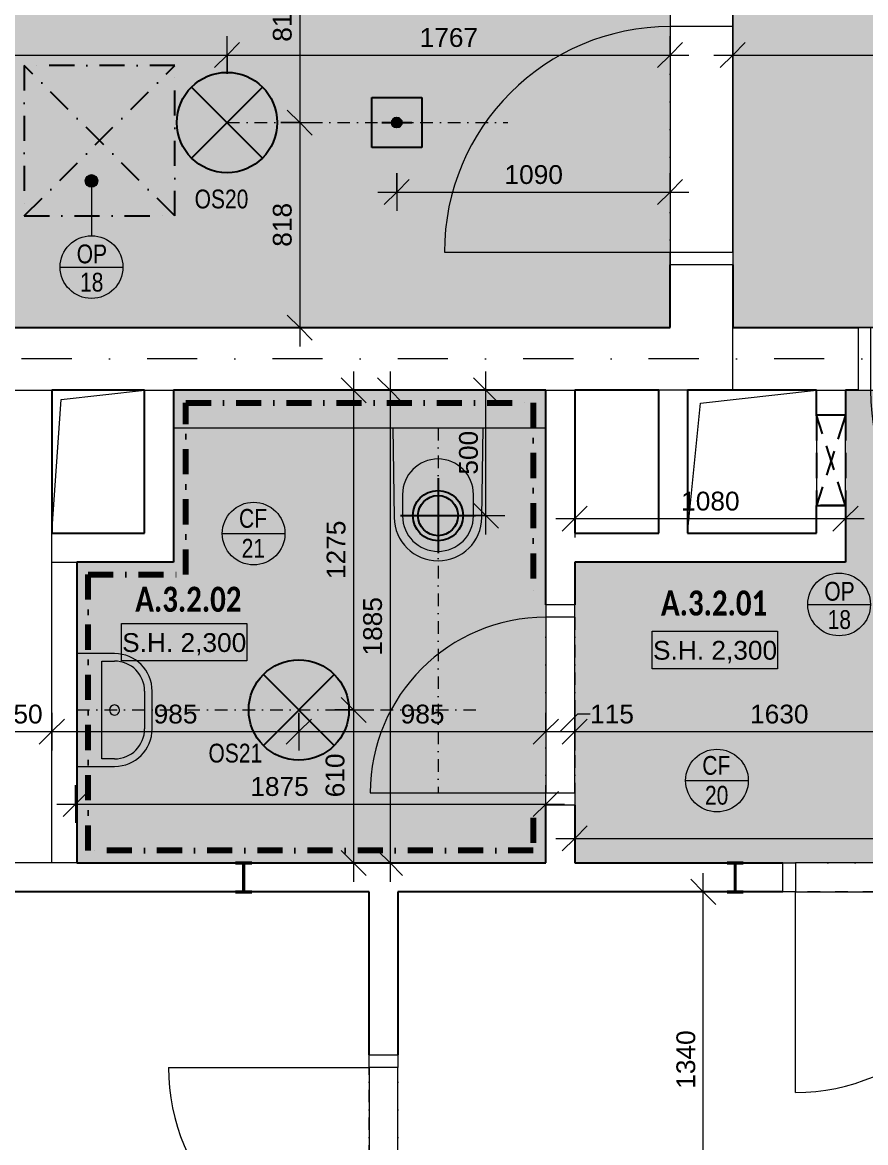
# Model space of a CAD drawing. Header units: millimetres. Extents: x -2236 to 45464, y -3604 to 14792.
# Drawn here: x 8108 to 11470, y 3725 to 8192 of the extents above; entities that cross this region are included whole.
import ezdxf

# ---------------------------------------------------------------- set-up
doc = ezdxf.new("R2010")
doc.units = ezdxf.units.MM
for name, pattern in [('ABMV_DashDot_2_2mm-S0_6mm', [110, 50, -30, 0, -30]), ('HA_Dash_3mm-S1mm', [150, 100, -50]), ('HA_DashDot_10mm-S3mm', [500, 200, -150, 0, -150]), ('HA_DashDot_2_2mm-S0_6mm', [110, 50, -30, 0, -30]), ('HA_DashDot_4mm-S1mm', [200, 100, -50, 0, -50])]:
    doc.linetypes.add(name, pattern=pattern)
for name, color, linetype, lineweight in [('-UNDERLAY_A-GENM-____-OTLN', 9, 'Continuous', 9), ('-UNDERLAY_I-WALL-____-OTLN', 9, 'Continuous', 9), ('-UNDERLAY_P-SANR-FIXT-OTLN', 9, 'Continuous', 9), ('A-____-____-DIMS', 9, 'Continuous', 5), ('A-____-____-DIMS-50', 9, 'Continuous', 5), ('A-AREA-____-IDEN', 9, 'Continuous', 9), ('A-CLNG-____-IDEN', 9, 'Continuous', 9), ('A-CLNG-____-PATT', 9, 'Continuous', 9), ('A-DETL-____-OTLN', 9, 'Continuous', 25), ('A-DETL-____-THIN', 9, 'Continuous', 9), ('A-DETL-GENF-OTLN', 9, 'Continuous', 9), ('A-DOOR-____-MCUT', 9, 'HA_DashDot_2_2mm-S0_6mm', 9), ('A-DOOR-____-OTLN', 9, 'Continuous', 9), ('A-DOOR-FRAM-OTLN', 9, 'Continuous', 9), ('A-FLOR-____-OVHD', 9, 'HA_DashDot_4mm-S1mm', 25), ('A-GENM-____-IDEN', 9, 'Continuous', 9), ('A-GENM-____-MCUT', 9, 'Continuous', 25), ('A-GENM-____-OTLN', 9, 'Continuous', 9), ('A-WALL-____-MCUT', 9, 'Continuous', 9), ('E-LITE-EQPM-IDEN', 9, 'Continuous', 9), ('E-LITE-EQPM-OTLN', 9, 'Continuous', 9), ('G-____-____-DIMS', 9, 'Continuous', 5), ('I-WALL-____-MCUT', 9, 'Continuous', 25), ('I-WALL-____-OTLN', 9, 'Continuous', 9), ('M-HVAC-CDFF-OTLN', 9, 'Continuous', 9), ('S-COLS-____-MCUT', 9, 'Continuous', 25), ('S-COLS-____-OTLN', 9, 'Continuous', 9), ('S-GRID-____-OTLN', 9, 'Continuous', 5)]:
    doc.layers.add(name, color=color, linetype=linetype, lineweight=lineweight)
doc.styles.add('Arial_1', font='arial.ttf', dxfattribs={"height": 75})
doc.styles.add('Arial_2', font='arial.ttf', dxfattribs={"width": 0.8, "height": 75})
doc.styles.add('Calibri_B', font='calibrib.ttf', dxfattribs={"width": 0.8, "height": 100})
doc.dimstyles.new('Inner_Dimensions', dxfattribs={"dimscale": 304.8, "dimtxt": 76.519455, "dimasz": 0.328084, "dimexe": 0.246063, "dimexo": 0.0625, "dimgap": 0.032808, "dimtad": 1, "dimdec": 0, "dimzin": 0, "dimdsep": 46, "dimtxsty": 'Arial_1', "dimblk1": 'OBLIQUE', "dimblk2": 'OBLIQUE', "dimsah": 1, "dimcen": 0.09, "dimdle": 0.246063, "dimazin": 0, "dimtfac": 1, "dimtdec": 4, "dimtix": 1, "dimtmove": 2, "dimatfit": 3, "dimfxl": 0.246063, "dimfxlon": 1, "dimtvp": 1, "dimtolj": 1, "dimtzin": 0, "dimlwd": 9, "dimlwe": 9, "dimarcsym": 2})
doc.dimstyles.new('Inner_Dimensions_1', dxfattribs={"dimscale": 304.8, "dimtxt": 76.519455, "dimasz": 0.328084, "dimexe": 0.246063, "dimexo": 0.0625, "dimgap": 0.032808, "dimtad": 1, "dimdec": 0, "dimzin": 0, "dimdsep": 46, "dimtxsty": 'Arial_1', "dimblk1": 'OBLIQUE', "dimblk2": 'OBLIQUE', "dimsah": 1, "dimcen": 0.09, "dimdle": 0.246063, "dimazin": 0, "dimtfac": 1, "dimtdec": 4, "dimtix": 1, "dimtmove": 0, "dimatfit": 3, "dimfxl": 0.246063, "dimfxlon": 1, "dimtvp": 1, "dimtolj": 1, "dimtzin": 0, "dimlwd": 9, "dimlwe": 9, "dimarcsym": 2})
doc.dimstyles.new('Inner_Dimensions_2', dxfattribs={"dimscale": 304.8, "dimtxt": 76.519455, "dimasz": 0.328084, "dimexe": 0.246063, "dimexo": 0.0625, "dimgap": 0.032808, "dimtad": 1, "dimdec": 0, "dimzin": 0, "dimdsep": 46, "dimtxsty": 'Arial_1', "dimblk1": 'OBLIQUE', "dimblk2": 'OBLIQUE', "dimsah": 1, "dimcen": 0.09, "dimdle": 0.246063, "dimazin": 0, "dimtfac": 1, "dimtdec": 4, "dimtix": 1, "dimtmove": 1, "dimatfit": 3, "dimfxl": 0.246063, "dimfxlon": 1, "dimtvp": 1, "dimtolj": 1, "dimtzin": 0, "dimlwd": 9, "dimlwe": 9, "dimarcsym": 2})

# ---------------------------------------------------------------- blocks, each defined once
blk = doc.blocks.new('ABMV_Toilet_WallHung - Default-1481197-DSP_3NP-A')
at = {"layer": '-UNDERLAY_A-GENM-____-OTLN'}
for p, q in [((-50, 432.3), (-54.6, 75)), ((-16.3, 426.2), (-16.3, 340.3)), ((266.3, 340.3), (266.3, 426.2)), ((304.6, 75), (300, 432.3))]:
    blk.add_line(p, q, dxfattribs=at)
for centre, radius, start, end in [((125, 430.1), 175, 0.7323, 179.2677), ((125, 426.2), 141.3, 0, 180), ((125, 340.3), 141.3, 180, 360)]:
    blk.add_arc(centre, radius, start, end, dxfattribs=at)
blk = doc.blocks.new('ABMV_WashBasin_Generic - 450x300-2226370-DSP_3NP-A')
at = {"layer": '-UNDERLAY_P-SANR-FIXT-OTLN', "color": 254}
for p, q in [((200, 350), (50, 350)), ((50, 320), (200, 320)), ((-100, 200), (-100, 50)), ((-70, 150), (-70, 200)), ((320, 200), (320, 150)), ((350, 50), (350, 200)), ((320, 150), (-70, 150)), ((-100, 50), (350, 50))]:
    blk.add_line(p, q, dxfattribs=at)
for centre, radius, start, end in [((50, 200), 150, 90, 180), ((50, 200), 120, 90, 180), ((200, 200), 150, 360, 90), ((200, 200), 120, 360, 90), ((125, 200), 20, 90, 270), ((125, 200), 20, 270, 90)]:
    blk.add_arc(centre, radius, start, end, dxfattribs=at)
blk = doc.blocks.new('HA_DR_Single_Swing_Solid - In_BJ_900x2100_Vstupni-2215769-DSP_3NP-A')
at = {"layer": 'A-DOOR-____-MCUT'}
for p, q in [((-450, 125), (450, 125)), ((-450, -125), (450, -125))]:
    blk.add_line(p, q, dxfattribs=at)
at = {"layer": 'A-DOOR-____-OTLN'}
for p, q in [((-500, 125), (500, 125)), ((-500, -125), (500, -125))]:
    blk.add_line(p, q, dxfattribs=at)
at = {"layer": 'A-DOOR-____-OTLN', "lineweight": 5}
blk.add_line((450, -1025), (450, -125), dxfattribs=at)
blk.add_arc((450, -125), 900, 180, 270, dxfattribs=at)
at = {"layer": 'A-DOOR-FRAM-OTLN'}
for p, q in [((-450, 125), (-500, 125)), ((-500, 125), (-500, -125)), ((450, 125), (-450, 125)), ((-450, 125), (-450, -125)), ((450, -125), (450, 125)), ((450, 125), (500, 125)), ((500, 125), (500, -125)), ((-500, -125), (-450, -125)), ((-450, -125), (450, -125)), ((500, -125), (450, -125))]:
    blk.add_line(p, q, dxfattribs=at)
blk = doc.blocks.new('HA_DR_Single_Swing_Solid - In_BJ_900x2100_Vstupni-2215776-DSP_3NP-A')
at = {"layer": 'A-DOOR-____-MCUT'}
for p, q in [((-450, 125), (450, 125)), ((-450, -125), (450, -125))]:
    blk.add_line(p, q, dxfattribs=at)
at = {"layer": 'A-DOOR-____-OTLN'}
for p, q in [((-500, 125), (500, 125)), ((-500, -125), (500, -125))]:
    blk.add_line(p, q, dxfattribs=at)
at = {"layer": 'A-DOOR-____-OTLN', "lineweight": 5}
blk.add_line((450, -1025), (450, -125), dxfattribs=at)
blk.add_arc((450, -125), 900, 180, 270, dxfattribs=at)
at = {"layer": 'A-DOOR-FRAM-OTLN'}
for p, q in [((-450, 125), (-500, 125)), ((-500, 125), (-500, -125)), ((450, 125), (-450, 125)), ((-450, 125), (-450, -125)), ((450, -125), (450, 125)), ((450, 125), (500, 125)), ((500, 125), (500, -125)), ((-500, -125), (-450, -125)), ((-450, -125), (450, -125)), ((500, -125), (450, -125))]:
    blk.add_line(p, q, dxfattribs=at)
blk = doc.blocks.new('HA_DR_Double_Swing_Solid - In_BJ_1200x2100_800-2099677-DSP_3NP-A')
at = {"layer": 'A-DOOR-____-MCUT'}
for p, q in [((-600, 57.5), (600, 57.5)), ((-600, -57.5), (600, -57.5))]:
    blk.add_line(p, q, dxfattribs=at)
at = {"layer": 'A-DOOR-____-OTLN', "lineweight": 5}
for p, q in [((600, 857.5), (600, 57.5)), ((-253.6, 257.5), (-600, 57.5))]:
    blk.add_line(p, q, dxfattribs=at)
for centre, radius, start, end in [((600, 57.5), 800, 90, 180), ((-600, 57.5), 400, 360, 30)]:
    blk.add_arc(centre, radius, start, end, dxfattribs=at)
at = {"layer": 'A-DOOR-FRAM-OTLN'}
for p, q in [((-650, 57.5), (-650, -57.5)), ((-600, 57.5), (-650, 57.5)), ((-600, 57.5), (-600, -57.5)), ((600, 57.5), (-600, 57.5)), ((600, -57.5), (600, 57.5)), ((600, 57.5), (650, 57.5)), ((650, 57.5), (650, -57.5)), ((-650, -57.5), (-600, -57.5)), ((-600, -57.5), (600, -57.5)), ((650, -57.5), (600, -57.5))]:
    blk.add_line(p, q, dxfattribs=at)
blk = doc.blocks.new('HA_DR_Single_Swing_Solid - In_BJ_700x2100-2215785-DSP_3NP-A')
at = {"layer": 'A-DOOR-____-MCUT'}
for p, q in [((-350, 57.5), (350, 57.5)), ((-350, -57.5), (350, -57.5))]:
    blk.add_line(p, q, dxfattribs=at)
at = {"layer": 'A-DOOR-____-OTLN', "lineweight": 5}
blk.add_line((350, -757.5), (350, -57.5), dxfattribs=at)
blk.add_arc((350, -57.5), 700, 180, 270, dxfattribs=at)
at = {"layer": 'A-DOOR-FRAM-OTLN'}
for p, q in [((-350, 57.5), (-400, 57.5)), ((-400, 57.5), (-400, -57.5)), ((350, 57.5), (-350, 57.5)), ((-350, 57.5), (-350, -57.5)), ((350, -57.5), (350, 57.5)), ((350, 57.5), (400, 57.5)), ((400, 57.5), (400, -57.5)), ((-400, -57.5), (-350, -57.5)), ((-350, -57.5), (350, -57.5)), ((400, -57.5), (350, -57.5))]:
    blk.add_line(p, q, dxfattribs=at)
blk = doc.blocks.new('HA_DR_Single_Swing_Solid - In_BJ_800x2100-2215793-DSP_3NP-A')
at = {"layer": 'A-DOOR-____-MCUT'}
for p, q in [((-400, 57.5), (400, 57.5)), ((-400, -57.5), (400, -57.5))]:
    blk.add_line(p, q, dxfattribs=at)
at = {"layer": 'A-DOOR-____-OTLN', "lineweight": 5}
blk.add_line((400, 857.5), (400, 57.5), dxfattribs=at)
blk.add_arc((400, 57.5), 800, 90, 180, dxfattribs=at)
at = {"layer": 'A-DOOR-FRAM-OTLN'}
for p, q in [((-450, 57.5), (-450, -57.5)), ((-400, 57.5), (-450, 57.5)), ((-400, 57.5), (-400, -57.5)), ((400, 57.5), (-400, 57.5)), ((400, -57.5), (400, 57.5)), ((400, 57.5), (450, 57.5)), ((450, 57.5), (450, -57.5)), ((-450, -57.5), (-400, -57.5)), ((-400, -57.5), (400, -57.5)), ((450, -57.5), (400, -57.5))]:
    blk.add_line(p, q, dxfattribs=at)
blk = doc.blocks.new('HA_GM_Shaft_Rectangle - Default-2065184-DSP_3NP-A')
at = {"layer": 'A-DETL-GENF-OTLN'}
for p, q in [((37, -37), (370, 0)), ((0, -570), (37, -37))]:
    blk.add_line(p, q, dxfattribs=at)
at = {"layer": 'A-GENM-____-OTLN'}
for p, q in [((0, -570), (0, 0)), ((0, 0), (370, 0)), ((370, 0), (370, -570)), ((370, -570), (0, -570))]:
    blk.add_line(p, q, dxfattribs=at)
blk = doc.blocks.new('HA_GM_Shaft_Rectangle - Default-2065185-DSP_3NP-A')
at = {"layer": 'A-DETL-GENF-OTLN'}
for p, q in [((51.5, -51.5), (515, 0)), ((0, -570), (51.5, -51.5))]:
    blk.add_line(p, q, dxfattribs=at)
at = {"layer": 'A-GENM-____-OTLN'}
for p, q in [((0, -570), (0, 0)), ((0, 0), (515, 0)), ((515, 0), (515, -570)), ((515, -570), (0, -570))]:
    blk.add_line(p, q, dxfattribs=at)
blk = doc.blocks.new('HA_LF_GenericSymbol - OS21_KOUPELNY-2042398-DSP_3NP-A')
at = {"layer": 'E-LITE-EQPM-OTLN', "color": 11, "lineweight": 25}
for p, q in [((141.4, 141.4), (-141.4, -141.4)), ((-141.4, 141.4), (141.4, -141.4))]:
    blk.add_line(p, q, dxfattribs=at)
blk.add_circle((0, 0), 200, dxfattribs=at)
blk = doc.blocks.new('HA_LF_GenericSymbol - OS20_chodby-2043339-DSP_3NP-A')
at = {"layer": 'E-LITE-EQPM-OTLN', "color": 11, "lineweight": 25}
for p, q in [((141.4, 141.4), (-141.4, -141.4)), ((-141.4, 141.4), (141.4, -141.4))]:
    blk.add_line(p, q, dxfattribs=at)
blk.add_circle((0, 0), 200, dxfattribs=at)
blk = doc.blocks.new('HA_GM_Tiling_LineBased - Generic Tiles-2156534-DSP_3NP-A')
at = {"layer": 'A-GENM-____-OTLN', "linetype": 'HA_DashDot_4mm-S1mm', "lineweight": 80}
blk.add_line((50, -50), (180, -50), dxfattribs=at)
blk = doc.blocks.new('HA_GM_Tiling_LineBased - Generic Tiles-2156535-DSP_3NP-A')
at = {"layer": 'A-GENM-____-OTLN', "linetype": 'HA_DashDot_4mm-S1mm', "lineweight": 80}
blk.add_line((50, -50), (1825, -50), dxfattribs=at)
blk = doc.blocks.new('HA_GM_Tiling_LineBased - Generic Tiles-2156536-DSP_3NP-A')
at = {"layer": 'A-GENM-____-OTLN', "linetype": 'HA_DashDot_4mm-S1mm', "lineweight": 80}
blk.add_line((50, -50), (1150, -50), dxfattribs=at)
blk = doc.blocks.new('HA_GM_Tiling_LineBased - Generic Tiles-2152988-DSP_3NP-A')
at = {"layer": 'A-GENM-____-OTLN', "linetype": 'HA_DashDot_4mm-S1mm', "lineweight": 80}
blk.add_line((50, -50), (440, -50), dxfattribs=at)
blk = doc.blocks.new('HA_GM_Tiling_LineBased - Generic Tiles-2152989-DSP_3NP-A')
at = {"layer": 'A-GENM-____-OTLN', "linetype": 'HA_DashDot_4mm-S1mm', "lineweight": 80}
blk.add_line((-50, -50), (635, -50), dxfattribs=at)
blk = doc.blocks.new('HA_GM_Tiling_LineBased - Generic Tiles-2156537-DSP_3NP-A')
at = {"layer": 'A-GENM-____-OTLN', "linetype": 'HA_DashDot_4mm-S1mm', "lineweight": 80}
blk.add_line((50, -50), (1435, -50), dxfattribs=at)
blk = doc.blocks.new('HA_GM_Tiling_LineBased - Generic Tiles-2156538-DSP_3NP-A')
at = {"layer": 'A-GENM-____-OTLN', "linetype": 'HA_DashDot_4mm-S1mm', "lineweight": 80}
blk.add_line((50, -50), (805, -50), dxfattribs=at)
blk = doc.blocks.new('HA_sCO_I_Parallel - IPE 120-2148389-DSP_3NP-A')
at = {"layer": 'S-COLS-____-MCUT'}
for p, q in [((32, 60), (-32, 60)), ((-32, 60), (-32, 55.6)), ((-32, 55.6), (-3.15, 55.6)), ((-3.15, 55.6), (-3.15, -55.6)), ((3.15, 55.6), (32, 55.6)), ((3.15, -55.6), (3.15, 55.6)), ((32, 55.6), (32, 60)), ((-32, -55.6), (-32, -60)), ((-3.15, -55.6), (-32, -55.6)), ((-32, -60), (32, -60)), ((32, -55.6), (3.15, -55.6)), ((32, -60), (32, -55.6))]:
    blk.add_line(p, q, dxfattribs=at)
blk = doc.blocks.new('HA_VZT_GenericSymbol - Default-2029965-DSP_3NP-A')
at = {"layer": 'M-HVAC-CDFF-OTLN', "color": 92, "lineweight": 25}
for p, q in [((0, 150), (0, -150)), ((-150, 0), (150, 0))]:
    blk.add_line(p, q, dxfattribs=at)
for radius in [100, 80]:
    blk.add_circle((0, 0), radius, dxfattribs=at)
blk = doc.blocks.new('HA_GM_Opening_Rectangle_WallBased - Default-2135492-DSP_3NP-A')
at = {"layer": 'A-GENM-____-MCUT', "linetype": 'HA_Dash_3mm-S1mm'}
for p, q in [((305, 57.5), (-55, -57.5)), ((-55, 57.5), (305, -57.5)), ((-55, 57.5), (-55, -57.5)), ((-55, 57.5), (305, 57.5)), ((305, 57.5), (305, -57.5)), ((-55, -57.5), (305, -57.5))]:
    blk.add_line(p, q, dxfattribs=at)
blk = doc.blocks.new('DIMBLOCK9-DSP_3NP-A')
at = {"layer": 'A-____-____-DIMS-50', "lineweight": 9}
for p, q in [((7975, 5438.9), (7975, 5288.9)), ((7975, 5363.9), (7975, 5438.9)), ((7975, 5363.9), (8025, 5413.9)), ((8225, 5438.9), (8225, 5288.9)), ((8225, 5363.9), (8225, 5438.9)), ((8225, 5363.9), (8275, 5413.9)), ((7975, 5363.9), (7925, 5313.9)), ((7975, 5363.9), (8225, 5363.9)), ((8225, 5363.9), (8175, 5313.9))]:
    blk.add_line(p, q, dxfattribs=at)
at = {"layer": 'A-____-____-DIMS-50', "color": 0, "lineweight": 9, "insert": (8013.5, 5471.3), "char_height": 75, "width": 207.662, "attachment_point": 1, "line_spacing_factor": 0.941778, "style": 'Arial_1'}
blk.add_mtext('250', dxfattribs=at)
blk = doc.blocks.new('_Oblique')
at = {"color": 0, "linetype": 'ByBlock', "lineweight": -2}
blk.add_line((-0.5, -0.5), (0.5, 0.5), dxfattribs=at)
blk = doc.blocks.new('DIMBLOCK10-DSP_3NP-A')
at = {"layer": 'A-____-____-DIMS-50', "lineweight": 9}
for p, q in [((8225, 5438.9), (8225, 5288.9)), ((8225, 5363.9), (8225, 5438.9)), ((8225, 5363.9), (8275, 5413.9)), ((9210, 5438.9), (9210, 5288.9)), ((9210, 5363.9), (9210, 5438.9)), ((9210, 5363.9), (9260, 5413.9)), ((8225, 5363.9), (8175, 5313.9)), ((8225, 5363.9), (9210, 5363.9)), ((9210, 5363.9), (9160, 5313.9))]:
    blk.add_line(p, q, dxfattribs=at)
at = {"layer": 'A-____-____-DIMS-50', "color": 0, "lineweight": 9, "insert": (8631, 5471.3), "char_height": 75, "width": 207.662, "attachment_point": 1, "line_spacing_factor": 0.941778, "style": 'Arial_1'}
blk.add_mtext('985', dxfattribs=at)
blk = doc.blocks.new('DIMBLOCK11-DSP_3NP-A')
at = {"layer": 'A-____-____-DIMS-50', "lineweight": 9}
for p, q in [((9210, 5438.9), (9210, 5288.9)), ((9210, 5363.9), (9210, 5438.9)), ((9210, 5363.9), (9260, 5413.9)), ((10195, 5438.9), (10195, 5288.9)), ((10195, 5363.9), (10195, 5438.9)), ((10195, 5363.9), (10245, 5413.9)), ((9210, 5363.9), (9160, 5313.9)), ((9210, 5363.9), (10195, 5363.9)), ((10195, 5363.9), (10145, 5313.9))]:
    blk.add_line(p, q, dxfattribs=at)
at = {"layer": 'A-____-____-DIMS-50', "color": 0, "lineweight": 9, "insert": (9616, 5471.3), "char_height": 75, "width": 207.662, "attachment_point": 1, "line_spacing_factor": 0.941778, "style": 'Arial_1'}
blk.add_mtext('985', dxfattribs=at)
blk = doc.blocks.new('DIMBLOCK12-DSP_3NP-A')
at = {"layer": 'A-____-____-DIMS-50', "lineweight": 9}
for p, q in [((10195, 5438.9), (10195, 5288.9)), ((10195, 5363.9), (10195, 5438.9)), ((10195, 5363.9), (10245, 5413.9)), ((10321.6, 5432.8), (10252.5, 5363.9)), ((10310, 5438.9), (10310, 5288.9)), ((10310, 5363.9), (10310, 5438.9)), ((10310, 5363.9), (10360, 5413.9)), ((10371.6, 5432.8), (10321.6, 5432.8)), ((10195, 5363.9), (10145, 5313.9)), ((10195, 5363.9), (10310, 5363.9)), ((10310, 5363.9), (10260, 5313.9))]:
    blk.add_line(p, q, dxfattribs=at)
at = {"layer": 'A-____-____-DIMS-50', "color": 0, "lineweight": 9, "insert": (10371.6, 5471.3), "char_height": 75, "width": 207.662, "attachment_point": 1, "line_spacing_factor": 0.941778, "style": 'Arial_1'}
blk.add_mtext('115', dxfattribs=at)
blk = doc.blocks.new('DIMBLOCK13-DSP_3NP-A')
at = {"layer": 'A-____-____-DIMS-50', "lineweight": 9}
for p, q in [((10310, 5438.9), (10310, 5288.9)), ((10310, 5363.9), (10310, 5438.9)), ((10310, 5363.9), (10360, 5413.9)), ((11940, 5438.9), (11940, 5288.9)), ((11940, 5363.9), (11940, 5438.9)), ((11940, 5363.9), (11990, 5413.9)), ((10310, 5363.9), (10260, 5313.9)), ((10310, 5363.9), (11940, 5363.9)), ((11940, 5363.9), (11890, 5313.9))]:
    blk.add_line(p, q, dxfattribs=at)
at = {"layer": 'A-____-____-DIMS-50', "color": 0, "lineweight": 9, "insert": (11009.6, 5471.3), "char_height": 75, "width": 276.883, "attachment_point": 1, "line_spacing_factor": 0.941778, "style": 'Arial_1'}
blk.add_mtext('1630', dxfattribs=at)
blk = doc.blocks.new('DIMBLOCK18-DSP_3NP-A')
at = {"layer": 'A-____-____-DIMS-50', "lineweight": 9}
for p, q in [((9428.3, 6800), (9428.3, 5450)), ((9428.3, 6725), (9378.3, 6775)), ((9503.3, 6725), (9353.3, 6725)), ((9428.3, 6725), (9478.3, 6675)), ((9428.3, 6725), (9503.3, 6725)), ((9428.3, 5450), (9378.3, 5500)), ((9353.3, 5450), (9503.3, 5450)), ((9428.3, 5450), (9353.3, 5450)), ((9428.3, 5450), (9478.3, 5400))]:
    blk.add_line(p, q, dxfattribs=at)
at = {"layer": 'A-____-____-DIMS-50', "color": 0, "lineweight": 9, "insert": (9320.9, 5972.1), "char_height": 75, "width": 276.883, "attachment_point": 1, "rotation": 90, "line_spacing_factor": 0.941778, "style": 'Arial_1'}
blk.add_mtext('1275', dxfattribs=at)
blk = doc.blocks.new('DIMBLOCK19-DSP_3NP-A')
at = {"layer": 'A-____-____-DIMS-50', "lineweight": 9}
for p, q in [((9428.3, 5450), (9378.3, 5500)), ((9353.3, 5450), (9503.3, 5450)), ((9428.3, 5450), (9353.3, 5450)), ((9428.3, 5450), (9428.3, 4765)), ((9428.3, 5450), (9478.3, 5400)), ((9428.3, 4840), (9378.3, 4890)), ((9503.3, 4840), (9353.3, 4840)), ((9428.3, 4840), (9478.3, 4790)), ((9428.3, 4840), (9503.3, 4840))]:
    blk.add_line(p, q, dxfattribs=at)
at = {"layer": 'A-____-____-DIMS-50', "color": 0, "lineweight": 9, "insert": (9316.8, 5101.9), "char_height": 75, "width": 207.662, "attachment_point": 1, "rotation": 90, "line_spacing_factor": 0.941778, "style": 'Arial_1'}
blk.add_mtext('610', dxfattribs=at)
blk = doc.blocks.new('HA_Tag_Ceiling - Group _ Type Mark-1591810-DSP_3NP-A')
at = {"layer": 'A-CLNG-____-IDEN'}
blk.add_line((-2.5, 0), (2.5, 0), dxfattribs=at)
blk.add_circle((0, 0), 2.5, dxfattribs=at)
blk = doc.blocks.new('DIMBLOCK41-DSP_3NP-A')
at = {"layer": 'A-____-____-DIMS-50', "lineweight": 9}
for p, q in [((9213.6, 8685), (9213.6, 7792.5)), ((9213.6, 8610), (9163.6, 8660)), ((9288.6, 8610), (9138.6, 8610)), ((9213.6, 8610), (9263.6, 8560)), ((9213.6, 8610), (9288.6, 8610)), ((9213.6, 7792.5), (9163.6, 7842.5)), ((9138.6, 7792.5), (9288.6, 7792.5)), ((9213.6, 7792.5), (9138.6, 7792.5)), ((9213.6, 7792.5), (9263.6, 7742.5))]:
    blk.add_line(p, q, dxfattribs=at)
at = {"layer": 'A-____-____-DIMS-50', "color": 0, "lineweight": 9, "insert": (9106.2, 8114.7), "char_height": 75, "width": 207.662, "attachment_point": 1, "rotation": 90, "line_spacing_factor": 0.941778, "style": 'Arial_1'}
blk.add_mtext('818', dxfattribs=at)
blk = doc.blocks.new('DIMBLOCK42-DSP_3NP-A')
at = {"layer": 'A-____-____-DIMS-50', "lineweight": 9}
for p, q in [((9213.6, 7792.5), (9163.6, 7842.5)), ((9138.6, 7792.5), (9288.6, 7792.5)), ((9213.6, 7792.5), (9138.6, 7792.5)), ((9213.6, 7792.5), (9213.6, 6900)), ((9213.6, 7792.5), (9263.6, 7742.5)), ((9213.6, 6975), (9163.6, 7025)), ((9288.6, 6975), (9138.6, 6975)), ((9213.6, 6975), (9263.6, 6925)), ((9213.6, 6975), (9288.6, 6975))]:
    blk.add_line(p, q, dxfattribs=at)
at = {"layer": 'A-____-____-DIMS-50', "color": 0, "lineweight": 9, "insert": (9106.2, 7297.2), "char_height": 75, "width": 207.662, "attachment_point": 1, "rotation": 90, "line_spacing_factor": 0.941778, "style": 'Arial_1'}
blk.add_mtext('818', dxfattribs=at)
blk = doc.blocks.new('DIMBLOCK44-DSP_3NP-A')
at = {"layer": 'A-____-____-DIMS-50', "lineweight": 9}
for p, q in [((5145, 7986.7), (5145, 8136.7)), ((8923.6, 7986.7), (8923.6, 8136.7)), ((5145, 8061.7), (5195, 8111.7)), ((8923.6, 8061.7), (8973.6, 8111.7)), ((5145, 8061.7), (5095, 8011.7)), ((5145, 8061.7), (8923.6, 8061.7)), ((5145, 8061.7), (5145, 7986.7)), ((8923.6, 8061.7), (8873.6, 8011.7)), ((8923.6, 8061.7), (8923.6, 7986.7))]:
    blk.add_line(p, q, dxfattribs=at)
at = {"layer": 'A-____-____-DIMS-50', "color": 0, "lineweight": 9, "insert": (6918.9, 8169.1), "char_height": 75, "width": 276.883, "attachment_point": 1, "line_spacing_factor": 0.941778, "style": 'Arial_1'}
blk.add_mtext('3779', dxfattribs=at)
blk = doc.blocks.new('DIMBLOCK45-DSP_3NP-A')
at = {"layer": 'A-____-____-DIMS-50', "lineweight": 9}
for p, q in [((8923.6, 7986.7), (8923.6, 8136.7)), ((10690.5, 8136.7), (10690.5, 7986.7)), ((10690.5, 8061.7), (10690.5, 8136.7)), ((8923.6, 8061.7), (8973.6, 8111.7)), ((10690.5, 8061.7), (10740.5, 8111.7)), ((8923.6, 8061.7), (8873.6, 8011.7)), ((8923.6, 8061.7), (10765.5, 8061.7)), ((8923.6, 8061.7), (8923.6, 7986.7)), ((10690.5, 8061.7), (10640.5, 8011.7))]:
    blk.add_line(p, q, dxfattribs=at)
at = {"layer": 'A-____-____-DIMS-50', "color": 0, "lineweight": 9, "insert": (9691.7, 8169.1), "char_height": 75, "width": 276.883, "attachment_point": 1, "line_spacing_factor": 0.941778, "style": 'Arial_1'}
blk.add_mtext('1767', dxfattribs=at)
blk = doc.blocks.new('DIMBLOCK46-DSP_3NP-A')
at = {"layer": 'A-____-____-DIMS-50', "lineweight": 9}
for p, q in [((10940.5, 8136.7), (10940.5, 7986.7)), ((10940.5, 8061.7), (10940.5, 8136.7)), ((12990.5, 7986.7), (12990.5, 8136.7)), ((10940.5, 8061.7), (10990.5, 8111.7)), ((12990.5, 8061.7), (13040.5, 8111.7)), ((10865.5, 8061.7), (12990.5, 8061.7)), ((10940.5, 8061.7), (10890.5, 8011.7)), ((12990.5, 8061.7), (12940.5, 8011.7)), ((12990.5, 8061.7), (12990.5, 7986.7))]:
    blk.add_line(p, q, dxfattribs=at)
at = {"layer": 'A-____-____-DIMS-50', "color": 0, "lineweight": 9, "insert": (11850.1, 8169.1), "char_height": 75, "width": 276.883, "attachment_point": 1, "line_spacing_factor": 0.941778, "style": 'Arial_1'}
blk.add_mtext('2050', dxfattribs=at)
blk = doc.blocks.new('HA_TAG_GM_Products - Generic-588599-DSP_3NP-A')
at = {"layer": 'A-GENM-____-IDEN'}
blk.add_line((-2.5, 0), (2.5, 0), dxfattribs=at)
blk.add_circle((0, 0), 2.5, dxfattribs=at)
blk = doc.blocks.new('Spot Elevations - Generic-448778-DSP_3NP-A')
at = {"layer": 'G-____-____-DIMS', "lineweight": 9}
for p, q in [((-5, 0), (-5, 3)), ((-5, 3), (5, 3)), ((5, 3), (5, 0)), ((5, 0), (-5, 0))]:
    blk.add_line(p, q, dxfattribs=at)
blk = doc.blocks.new('DIMBLOCK87-DSP_3NP-A')
at = {"layer": 'A-____-____-DIMS-50', "lineweight": 9}
for p, q in [((9600.5, 7590.2), (9600.5, 7440.2)), ((9600.5, 7515.2), (9600.5, 7590.2)), ((9600.5, 7515.2), (9650.5, 7565.2)), ((10690.5, 7590.2), (10690.5, 7440.2)), ((10690.5, 7515.2), (10690.5, 7590.2)), ((10690.5, 7515.2), (10740.5, 7565.2)), ((9525.5, 7515.2), (10765.5, 7515.2)), ((9600.5, 7515.2), (9550.5, 7465.2)), ((10690.5, 7515.2), (10640.5, 7465.2))]:
    blk.add_line(p, q, dxfattribs=at)
at = {"layer": 'A-____-____-DIMS-50', "color": 0, "lineweight": 9, "insert": (10030.1, 7622.6), "char_height": 75, "width": 276.883, "attachment_point": 1, "line_spacing_factor": 0.941778, "style": 'Arial_1'}
blk.add_mtext('1090', dxfattribs=at)
blk = doc.blocks.new('DIMBLOCK110-DSP_3NP-A')
at = {"layer": 'A-____-____-DIMS-50', "lineweight": 9}
for p, q in [((9956.2, 6150), (9956.2, 6800)), ((9956.2, 6725), (9906.2, 6775)), ((9881.2, 6725), (10031.2, 6725)), ((9956.2, 6725), (9881.2, 6725)), ((9956.2, 6725), (10006.2, 6675)), ((9956.2, 6225), (9906.2, 6275)), ((9881.2, 6225), (10031.2, 6225)), ((9956.2, 6225), (9881.2, 6225)), ((9956.2, 6225), (10006.2, 6175))]:
    blk.add_line(p, q, dxfattribs=at)
at = {"layer": 'A-____-____-DIMS-50', "color": 0, "lineweight": 9, "insert": (9848.8, 6388.5), "char_height": 75, "width": 207.662, "attachment_point": 1, "rotation": 90, "line_spacing_factor": 0.941778, "style": 'Arial_1'}
blk.add_mtext('500', dxfattribs=at)
blk = doc.blocks.new('DIMBLOCK111-DSP_3NP-A')
at = {"layer": 'A-____-____-DIMS-50', "lineweight": 9}
for p, q in [((8320, 5150), (8320, 5000)), ((8320, 5075), (8320, 5150)), ((10195, 5000), (10195, 5150)), ((8320, 5075), (8370, 5125)), ((10195, 5075), (10245, 5125)), ((8245, 5075), (10270, 5075)), ((8320, 5075), (8270, 5025)), ((10195, 5075), (10145, 5025)), ((10195, 5075), (10195, 5000))]:
    blk.add_line(p, q, dxfattribs=at)
at = {"layer": 'A-____-____-DIMS-50', "color": 0, "lineweight": 9, "insert": (9016.5, 5182.4), "char_height": 75, "width": 276.883, "attachment_point": 1, "line_spacing_factor": 0.941778, "style": 'Arial_1'}
blk.add_mtext('1875', dxfattribs=at)
blk = doc.blocks.new('DIMBLOCK116-DSP_3NP-A')
at = {"layer": 'A-____-____-DIMS-50', "lineweight": 9}
for p, q in [((10310, 6288.1), (10310, 6138.1)), ((10310, 6213.1), (10310, 6288.1)), ((10310, 6213.1), (10360, 6263.1)), ((11390, 6288.1), (11390, 6138.1)), ((11390, 6213.1), (11390, 6288.1)), ((11390, 6213.1), (11440, 6263.1)), ((10235, 6213.1), (11465, 6213.1)), ((10310, 6213.1), (10260, 6163.1)), ((11390, 6213.1), (11340, 6163.1))]:
    blk.add_line(p, q, dxfattribs=at)
at = {"layer": 'A-____-____-DIMS-50', "color": 0, "lineweight": 9, "insert": (10734.6, 6320.5), "char_height": 75, "width": 276.883, "attachment_point": 1, "line_spacing_factor": 0.941778, "style": 'Arial_1'}
blk.add_mtext('1080', dxfattribs=at)
blk = doc.blocks.new('DIMBLOCK117-DSP_3NP-A')
at = {"layer": 'A-____-____-DIMS-50', "lineweight": 9}
for p, q in [((10310, 5012.9), (10310, 4862.9)), ((10310, 4937.9), (10310, 5012.9)), ((13135, 5012.9), (13135, 4862.9)), ((13135, 4937.9), (13135, 5012.9)), ((10310, 4937.9), (10360, 4987.9)), ((13135, 4937.9), (13185, 4987.9)), ((10235, 4937.9), (13210, 4937.9)), ((10310, 4937.9), (10260, 4887.9)), ((13135, 4937.9), (13085, 4887.9))]:
    blk.add_line(p, q, dxfattribs=at)
at = {"layer": 'A-____-____-DIMS-50', "color": 0, "lineweight": 9, "insert": (11756.2, 5045.3), "char_height": 75, "width": 276.883, "attachment_point": 1, "line_spacing_factor": 0.941778, "style": 'Arial_1'}
blk.add_mtext('2825', dxfattribs=at)
blk = doc.blocks.new('DIMBLOCK120-DSP_3NP-A')
at = {"layer": 'A-____-____-DIMS-50', "lineweight": 9}
for p, q in [((10823, 3310), (10823, 4800)), ((10823, 4725), (10773, 4775)), ((10748, 4725), (10898, 4725)), ((10823, 4725), (10748, 4725)), ((10823, 4725), (10873, 4675)), ((10823, 3385), (10773, 3435)), ((10748, 3385), (10898, 3385)), ((10823, 3385), (10748, 3385)), ((10823, 3385), (10873, 3335))]:
    blk.add_line(p, q, dxfattribs=at)
at = {"layer": 'A-____-____-DIMS-50', "color": 0, "lineweight": 9, "insert": (10715.6, 3939.6), "char_height": 75, "width": 276.883, "attachment_point": 1, "rotation": 90, "line_spacing_factor": 0.941778, "style": 'Arial_1'}
blk.add_mtext('1340', dxfattribs=at)
blk = doc.blocks.new('DIMBLOCK145-DSP_3NP-A')
at = {"layer": 'A-____-____-DIMS-50', "lineweight": 9}
for p, q in [((9573.7, 6800), (9573.7, 4765)), ((9573.7, 6725), (9523.7, 6775)), ((9648.7, 6725), (9498.7, 6725)), ((9573.7, 6725), (9623.7, 6675)), ((9573.7, 6725), (9648.7, 6725)), ((9573.7, 4840), (9523.7, 4890)), ((9648.7, 4840), (9498.7, 4840)), ((9573.7, 4840), (9623.7, 4790)), ((9573.7, 4840), (9648.7, 4840))]:
    blk.add_line(p, q, dxfattribs=at)
at = {"layer": 'A-____-____-DIMS-50', "color": 0, "lineweight": 9, "insert": (9466.4, 5667.1), "char_height": 75, "width": 276.883, "attachment_point": 1, "rotation": 90, "line_spacing_factor": 0.941778, "style": 'Arial_1'}
blk.add_mtext('1885', dxfattribs=at)

msp = doc.modelspace()

# ---------------------------------------------------------------- hatches: boundary and pattern name
at = {"layer": 'A-CLNG-____-PATT', "lineweight": 5}
h = msp.add_hatch(color=256, dxfattribs=at)
h.paths.add_polyline_path([(10940.5, 6975), (18845, 6975), (18845, 8475), (16710, 8475), (16710, 11550), (14510, 11550), (14510, 11532.6), (14420, 11532.6), (14420, 9767.8), (10940.5, 9767.8), (10940.5, 9050), (14910.5, 9050), (14910.5, 8475), (12857.5, 8475), (12857.5, 8472.5), (12793.5, 8472.5), (12793.5, 8475), (10940.5, 8475), (10940.5, 7225)])
h.paths.add_polyline_path([(15257.5, 7882.5), (15257.5, 9037.5), (16112.5, 9037.5), (16112.5, 7882.5), (15347.7, 7882.5)])
h = msp.add_hatch(color=256, dxfattribs=at)
h.paths.add_polyline_path([(4530, 6840), (4680, 6840), (4680, 6975), (10690.5, 6975), (10690.5, 8610), (7147, 8610), (7147, 8607.5), (7083, 8607.5), (7083, 8610), (3115, 8610), (3115, 7725), (3625, 7725), (3625, 6840), (3730, 6840)])
h.paths.add_polyline_path([(9600.5, 7772.5), (9595.3, 7773.2), (9590.5, 7775.2), (9586.3, 7778.4), (9583.1, 7782.5), (9581.1, 7787.3), (9580.5, 7792.5), (9581.1, 7797.7), (9583.1, 7802.5), (9586.3, 7806.6), (9590.5, 7809.8), (9595.3, 7811.8), (9600.5, 7812.5), (9605.6, 7811.8), (9610.5, 7809.8), (9614.6, 7806.6), (9617.8, 7802.5), (9619.8, 7797.7), (9620.5, 7792.5), (9619.8, 7787.3), (9617.8, 7782.5), (9614.6, 7778.4), (9610.5, 7775.2), (9605.6, 7773.2)])
msp.add_hatch(color=256, dxfattribs=at).paths.add_polyline_path([(8325, 4840), (8958, 4840), (8958, 4842.5), (9022, 4842.5), (9022, 4840), (10195, 4840), (10195, 6725), (8710, 6725), (8710, 6040), (8325, 6040), (8325, 4848.3)])
h = msp.add_hatch(color=256, dxfattribs=at)
h.paths.add_polyline_path([(10310, 4840), (10918, 4840), (10918, 4842.5), (10982, 4842.5), (10982, 4840), (13068, 4840), (13068, 4842.5), (13132, 4842.1), (13132, 4840), (13135, 4840), (13135, 6725), (11390, 6725), (11390, 6040), (10310, 6040), (10310, 5070)])
h.paths.add_polyline_path([(12455.4, 5485), (12450.3, 5485.7), (12445.4, 5487.7), (12440, 5492.5), (12438.1, 5495), (12436.1, 5499.8), (12435.4, 5505), (12436.1, 5510.2), (12438.1, 5515), (12441.3, 5519.1), (12445.4, 5522.3), (12450.3, 5524.3), (12455.4, 5525), (12460.6, 5524.3), (12465.4, 5522.3), (12469.6, 5519.1), (12472.7, 5515), (12474.7, 5510.2), (12475.4, 5505), (12474.7, 5499.8), (12472.7, 5495), (12469.6, 5490.9), (12465.4, 5487.7), (12460.6, 5485.7)])
at = {"layer": 'A-DETL-GENF-OTLN'}
msp.add_hatch(color=1, dxfattribs=at).paths.add_polyline_path([(9600.5, 7772.5), (9605.6, 7773.2), (9610.5, 7775.2), (9614.6, 7778.4), (9617.8, 7782.5), (9619.8, 7787.3), (9620.5, 7792.5), (9619.8, 7797.7), (9617.8, 7802.5), (9614.6, 7806.6), (9610.5, 7809.8), (9605.6, 7811.8), (9600.5, 7812.5), (9595.3, 7811.8), (9590.5, 7809.8), (9586.3, 7806.6), (9583.1, 7802.5), (9581.1, 7797.7), (9580.5, 7792.5), (9581.1, 7787.3), (9583.1, 7782.5), (9586.3, 7778.4), (9590.5, 7775.2), (9595.3, 7773.2)])
at = {"layer": 'A-GENM-____-IDEN'}
h = msp.add_hatch(color=256, dxfattribs=at)
edge = h.paths.add_edge_path()
edge.add_arc((8383.2, 7559.7), 25, 0, 360)

# ---------------------------------------------------------------- linework, layer by layer
at = {"layer": '-UNDERLAY_I-WALL-____-OTLN'}
msp.add_line((8710, 6575), (10195, 6575), dxfattribs=at)
at = {"layer": 'A-DETL-____-OTLN'}
for p, q in [((9500.5, 7892.5), (9700.5, 7892.5)), ((9500.5, 7692.5), (9500.5, 7892.5)), ((9700.5, 7892.5), (9700.5, 7692.5)), ((9540.5, 7792.5), (9660.5, 7792.5)), ((9600.5, 7772.5), (9600.5, 7812.5)), ((9700.5, 7692.5), (9500.5, 7692.5))]:
    msp.add_line(p, q, dxfattribs=at)
at = {"layer": 'A-DETL-____-OTLN', "linetype": 'ABMV_DashDot_2_2mm-S0_6mm', "lineweight": 5}
for p, q in [((8923.6, 7792.5), (10043.6, 7792.5)), ((9765, 6575), (9765, 5120)), ((8325, 5450), (9925, 5450))]:
    msp.add_line(p, q, dxfattribs=at)
at = {"layer": 'A-DETL-____-OTLN'}
msp.add_circle((9600.5, 7792.5), 20, dxfattribs=at)
at = {"layer": 'A-DETL-____-THIN'}
for start, end in [(0, 180), (180, 0)]:
    msp.add_arc((9600.5, 7792.5), 20, start, end, dxfattribs=at)
at = {"layer": 'A-FLOR-____-OVHD'}
for p, q in [((8715.2, 8020), (8115.2, 8020)), ((8115.2, 8020), (8115.2, 7420)), ((8715.2, 7420), (8115.2, 8020)), ((8115.2, 7420), (8715.2, 8020)), ((8715.2, 7420), (8715.2, 8020)), ((8115.2, 7420), (8715.2, 7420))]:
    msp.add_line(p, q, dxfattribs=at)
at = {"layer": 'A-GENM-____-IDEN'}
msp.add_line((8383.2, 7559.7), (8383.2, 7341.1), dxfattribs=at)
msp.add_circle((8383.2, 7559.7), 25, dxfattribs=at)
at = {"layer": 'A-WALL-____-MCUT'}
for p, q in [((10940.5, 6725), (10940.5, 6975)), ((7975, 6725), (8225, 6725)), ((8595, 6725), (8710, 6725)), ((10195, 6725), (10310, 6725)), ((10760, 6725), (10645, 6725)), ((11275, 6725), (11390, 6725)), ((8225, 4840), (8225, 6155)), ((8225, 6040), (8325, 6040)), ((8325, 4840), (7975, 4840))]:
    msp.add_line(p, q, dxfattribs=at)
at = {"layer": 'I-WALL-____-MCUT'}
for p, q in [((10690.5, 6975), (10690.5, 7225)), ((10940.5, 7225), (10940.5, 6975)), ((4680, 6975), (10690.5, 6975)), ((10940.5, 6975), (11440, 6975)), ((8595, 6725), (8225, 6725)), ((8225, 6725), (8225, 6155)), ((8595, 6155), (8595, 6725)), ((10195, 6725), (8710, 6725)), ((8710, 6725), (8710, 6040)), ((10195, 5870), (10195, 6725)), ((10645, 6725), (10310, 6725)), ((10310, 6725), (10310, 6155)), ((10645, 6155), (10645, 6725)), ((11275, 6725), (10760, 6725)), ((10760, 6725), (10760, 6155)), ((11275, 6625), (11275, 6725)), ((11390, 6725), (11390, 6625)), ((11440, 6725), (11390, 6725)), ((11390, 6625), (11275, 6625)), ((11275, 6155), (11275, 6265)), ((11275, 6265), (11390, 6265)), ((11390, 6265), (11390, 6040)), ((8225, 6155), (8595, 6155)), ((10310, 6155), (10645, 6155)), ((10760, 6155), (11275, 6155)), ((8710, 6040), (8325, 6040)), ((8325, 6040), (8325, 4840)), ((10310, 6040), (10310, 5870)), ((11390, 6040), (10310, 6040)), ((10195, 4840), (10195, 5070)), ((10310, 5070), (10310, 4840)), ((8325, 4840), (8958, 4840)), ((9022, 4840), (10195, 4840)), ((10310, 4840), (10918, 4840)), ((10982, 4840), (11140, 4840)), ((8958, 4725), (7022, 4725)), ((9490, 4725), (9022, 4725)), ((9490, 4075), (9490, 4725)), ((10918, 4725), (9605, 4725)), ((9605, 4725), (9605, 4075)), ((11140, 4725), (10982, 4725))]:
    msp.add_line(p, q, dxfattribs=at)
at = {"layer": 'I-WALL-____-OTLN'}
for p, q in [((11275, 6625), (11275, 6265)), ((11390, 6265), (11390, 6625))]:
    msp.add_line(p, q, dxfattribs=at)
at = {"layer": 'S-GRID-____-OTLN', "linetype": 'HA_DashDot_10mm-S3mm', "lineweight": 9}
msp.add_line((24807.7, 6850), (-547.2, 6850), dxfattribs=at)

# ---------------------------------------------------------------- block references
at = {"layer": '-UNDERLAY_P-SANR-FIXT-OTLN', "color": 253, "rotation": 180}
msp.add_blockref('ABMV_Toilet_WallHung - Default-1481197-DSP_3NP-A', (9890, 6650), dxfattribs=at)
at = {"layer": '-UNDERLAY_P-SANR-FIXT-OTLN', "color": 254, "rotation": 269.9999999999999}
msp.add_blockref('ABMV_WashBasin_Generic - 450x300-2226370-DSP_3NP-A', (8275, 5575), dxfattribs=at)
at = {"layer": 'A-CLNG-____-IDEN', "xscale": 49.99999999999998, "yscale": 49.99999999999998, "zscale": 49.99999999999998}
for p in [(9029.8, 6153.4), (10877.5, 5168.5)]:
    msp.add_blockref('HA_Tag_Ceiling - Group _ Type Mark-1591810-DSP_3NP-A', p, dxfattribs=at)
at = {"layer": 'A-DOOR-____-OTLN'}
for name, p, rotation in [('HA_DR_Single_Swing_Solid - In_BJ_900x2100_Vstupni-2215769-DSP_3NP-A', (10815.5, 7725), 270), ('HA_DR_Single_Swing_Solid - In_BJ_700x2100-2215785-DSP_3NP-A', (10252.5, 5470), 269.9999999999998), ('HA_DR_Double_Swing_Solid - In_BJ_1200x2100_800-2099677-DSP_3NP-A', (11790, 4782.5), 180), ('HA_DR_Single_Swing_Solid - In_BJ_800x2100-2215793-DSP_3NP-A', (9547.5, 3625), 89.99999999999982)]:
    msp.add_blockref(name, p, dxfattribs=dict(at, rotation=rotation))
msp.add_blockref('HA_DR_Single_Swing_Solid - In_BJ_900x2100_Vstupni-2215776-DSP_3NP-A', (11940, 6850), dxfattribs=at)
at = {"layer": 'A-GENM-____-IDEN', "xscale": 49.99999999999998, "yscale": 49.99999999999998, "zscale": 49.99999999999998}
for p in [(8383.2, 7216.1), (11364.5, 5870.8)]:
    msp.add_blockref('HA_TAG_GM_Products - Generic-588599-DSP_3NP-A', p, dxfattribs=at)
at = {"layer": 'A-GENM-____-OTLN', "lineweight": 5}
for name, p in [('HA_GM_Shaft_Rectangle - Default-2065184-DSP_3NP-A', (8225, 6725)), ('HA_GM_Shaft_Rectangle - Default-2065185-DSP_3NP-A', (10760, 6725))]:
    msp.add_blockref(name, p, dxfattribs=at)
at = {"layer": 'A-GENM-____-OTLN', "linetype": 'HA_DashDot_4mm-S1mm', "lineweight": 80}
for name, p, rotation in [('HA_GM_Tiling_LineBased - Generic Tiles-2152989-DSP_3NP-A', (8710, 6040), 89.99999999999991), ('HA_GM_Tiling_LineBased - Generic Tiles-2156538-DSP_3NP-A', (10195, 6725), 269.9999999999998), ('HA_GM_Tiling_LineBased - Generic Tiles-2156536-DSP_3NP-A', (8320, 4840), 89.9999999999999), ('HA_GM_Tiling_LineBased - Generic Tiles-2156534-DSP_3NP-A', (10195, 5070), 270), ('HA_GM_Tiling_LineBased - Generic Tiles-2156535-DSP_3NP-A', (10195, 4840), 180)]:
    msp.add_blockref(name, p, dxfattribs=dict(at, rotation=rotation))
for name, p in [('HA_GM_Tiling_LineBased - Generic Tiles-2156537-DSP_3NP-A', (8710, 6725)), ('HA_GM_Tiling_LineBased - Generic Tiles-2152988-DSP_3NP-A', (8320, 6040))]:
    msp.add_blockref(name, p, dxfattribs=at)
at = {"layer": 'A-GENM-____-OTLN', "rotation": 269.9999999999998}
msp.add_blockref('HA_GM_Opening_Rectangle_WallBased - Default-2135492-DSP_3NP-A', (11332.5, 6570), dxfattribs=at)
at = {"layer": 'E-LITE-EQPM-OTLN', "color": 11, "lineweight": 25}
for name, p in [('HA_LF_GenericSymbol - OS20_chodby-2043339-DSP_3NP-A', (8923.6, 7792.5)), ('HA_LF_GenericSymbol - OS21_KOUPELNY-2042398-DSP_3NP-A', (9210, 5450))]:
    msp.add_blockref(name, p, dxfattribs=at)
at = {"layer": 'G-____-____-DIMS', "lineweight": 9, "xscale": 49.99999999999998, "yscale": 49.99999999999998, "zscale": 49.99999999999998}
for p in [(8752.2, 5645.5), (10869, 5614.7)]:
    msp.add_blockref('Spot Elevations - Generic-448778-DSP_3NP-A', p, dxfattribs=at)
at = {"layer": 'M-HVAC-CDFF-OTLN', "color": 92, "lineweight": 25}
msp.add_blockref('HA_VZT_GenericSymbol - Default-2029965-DSP_3NP-A', (9765, 6225), dxfattribs=at)
at = {"layer": 'S-COLS-____-OTLN', "rotation": 180}
for p in [(8990, 4782.5), (10950, 4782.5)]:
    msp.add_blockref('HA_sCO_I_Parallel - IPE 120-2148389-DSP_3NP-A', p, dxfattribs=at)

# ---------------------------------------------------------------- texts
at = {"layer": 'A-AREA-____-IDEN', "lineweight": 5, "char_height": 100, "width": 525.907, "attachment_point": 1, "style": 'Calibri_B'}
for s, insert in [('A.3.2.02', (8557.6, 5941.6)), ('A.3.2.01', (10654.1, 5926.6))]:
    msp.add_mtext(s, dxfattribs=dict(at, insert=insert))
at = {"layer": 'A-CLNG-____-IDEN', "lineweight": 5, "char_height": 75, "attachment_point": 1, "style": 'Arial_2'}
for s, insert, width in [('CF', (8971.4, 6251.6), 137.89), ('21', (8982, 6132.5), 115.443), ('CF', (10819, 5266.6), 137.89), ('20', (10829.6, 5147.6), 115.443)]:
    msp.add_mtext(s, dxfattribs=dict(at, insert=insert, width=width))
at = {"layer": 'A-GENM-____-IDEN', "lineweight": 5, "char_height": 75, "attachment_point": 1, "style": 'Arial_2'}
for s, insert, width in [('OP', (8324.2, 7306.2), 147.51), ('18', (8337.4, 7193.5), 115.443), ('OP', (11305.5, 5960.9), 147.51), ('18', (11318.7, 5848.2), 115.443)]:
    msp.add_mtext(s, dxfattribs=dict(at, insert=insert, width=width))
at = {"layer": 'E-LITE-EQPM-IDEN', "lineweight": 5, "char_height": 75, "width": 262.953, "attachment_point": 1, "style": 'Arial_2'}
for s, insert in [('OS20', (8794.4, 7525.1)), ('OS21', (8849.6, 5315.6))]:
    msp.add_mtext(s, dxfattribs=dict(at, insert=insert))
at = {"layer": 'G-____-____-DIMS', "lineweight": 9, "char_height": 75, "width": 592.246, "attachment_point": 1, "line_spacing_factor": 0.941778, "style": 'Arial_1'}
for insert in [(8505.4, 5756.4), (10622.3, 5725.6)]:
    msp.add_mtext('S.H. 2,300', dxfattribs=dict(at, insert=insert))

# ---------------------------------------------------------------- dimensions: what is measured, and where the dimension line sits
at = {"layer": 'A-____-____-DIMS', "lineweight": 9}
for base, p1, p2, override, picture, middle in [((9213.5841259, 7792.5), (9288.5841259, 8610), (9138.5841259, 7792.5), {"dimpost": '<>', "dimfxl": 831.14755}, 'DIMBLOCK41-DSP_3NP-A', (9165.2911516, 8201.25)), ((9213.5841259, 6975), (9138.5841259, 7792.5), (9288.5841259, 6975), {"dimpost": '<>', "dimfxl": 831.14755}, 'DIMBLOCK42-DSP_3NP-A', (9165.2911516, 7383.75)), ((9428.3, 5450), (9503.3, 6725), (9353.3, 5450), {"dimpost": '<>', "dimfxl": 1283.793208}, 'DIMBLOCK18-DSP_3NP-A', (9380, 6087.5)), ((9573.7, 4840), (9648.7, 6725), (9648.7, 4840), {"dimpost": '<>', "dimfxl": 1885}, 'DIMBLOCK145-DSP_3NP-A', (9525.4, 5782.5)), ((9956.2, 6725), (9881.2, 6225), (9881.2, 6725), {"dimpost": '<>', "dimfxl": 500}, 'DIMBLOCK110-DSP_3NP-A', (9907.9, 6475)), ((10823, 4725), (10748, 3385), (10748, 4725), {"dimpost": '<>', "dimfxl": 1340}, 'DIMBLOCK120-DSP_3NP-A', (10774.7, 4055))]:
    dim = msp.add_linear_dim(base=base, p1=p1, p2=p2, angle=90, dimstyle='Inner_Dimensions_1', override=override, dxfattribs=at)
    dim.commit()
    dim.dimension.update_dxf_attribs({"geometry": picture, "text_midpoint": middle})
for base, p1, p2, override, picture, middle in [((8923.6, 8061.7), (5145, 7986.7), (8923.6, 7986.7), {"dimpost": '<>', "dimfxl": 3778.613597}, 'DIMBLOCK44-DSP_3NP-A', (7034.3, 8110.1)), ((10690.5, 8061.7), (8923.6, 7986.7), (10690.5, 8136.7), {"dimpost": '<>', "dimfxl": 1773.236615}, 'DIMBLOCK45-DSP_3NP-A', (9807.1, 8110)), ((12990.5, 8061.7), (10940.5, 8136.7), (12990.5, 7986.7), {"dimpost": '<>', "dimfxl": 2055.480479}, 'DIMBLOCK46-DSP_3NP-A', (11965.5, 8110)), ((10690.5, 7515.2), (9600.5, 7590.2), (10690.5, 7590.2), {"dimpost": '<>', "dimfxl": 1090.044193}, 'DIMBLOCK87-DSP_3NP-A', (10145.5, 7563.5)), ((11390, 6213.1), (10310, 6288.1), (11390, 6288.1), {"dimpost": '<>', "dimfxl": 1080}, 'DIMBLOCK116-DSP_3NP-A', (10850, 6261.4)), ((8225, 5363.9), (7975, 5438.9), (8225, 5438.9), {"dimpost": '<>', "dimfxl": 250}, 'DIMBLOCK9-DSP_3NP-A', (8100, 5412.2)), ((9210, 5363.9), (8225, 5438.9), (9210, 5438.9), {"dimpost": '<>', "dimfxl": 985}, 'DIMBLOCK10-DSP_3NP-A', (8717.5, 5412.2)), ((10195, 5363.9), (9210, 5438.9), (10195, 5438.9), {"dimpost": '<>', "dimfxl": 985}, 'DIMBLOCK11-DSP_3NP-A', (9702.5, 5412.2)), ((11940, 5363.9), (10310, 5438.9), (11940, 5438.9), {"dimpost": '<>', "dimfxl": 1630}, 'DIMBLOCK13-DSP_3NP-A', (11125, 5412.2))]:
    dim = msp.add_linear_dim(base=base, p1=p1, p2=p2, dimstyle='Inner_Dimensions_1', override=override, dxfattribs=at)
    dim.commit()
    dim.dimension.update_dxf_attribs({"geometry": picture, "text_midpoint": middle})
dim = msp.add_linear_dim(base=(9428.3, 4840), p1=(9353.3, 5450), p2=(9503.3, 4840), angle=90, dimstyle='Inner_Dimensions', override={"dimpost": '<>', "dimfxl": 628.171951}, dxfattribs=at)
dim.commit()
dim.dimension.update_dxf_attribs({"geometry": 'DIMBLOCK19-DSP_3NP-A', "text_midpoint": (9366.8, 5205.8), "dimtype": 160, "text_rotation": 90})
for base, p1, p2, dimstyle, override, picture, middle in [((10310, 5363.9), (10195, 5438.9), (10310, 5438.9), 'Inner_Dimensions_2', {"dimpost": '<>', "dimfxl": 115}, 'DIMBLOCK12-DSP_3NP-A', (10475.4, 5421.3)), ((10195, 5075), (8320, 5150), (10195, 5000), 'Inner_Dimensions', {"dimpost": '<>', "dimfxl": 1880.990431}, 'DIMBLOCK111-DSP_3NP-A', (9155, 5132.4)), ((13135, 4937.9), (10310, 5012.9), (13135, 5012.9), 'Inner_Dimensions', {"dimpost": '<>', "dimfxl": 2825}, 'DIMBLOCK117-DSP_3NP-A', (11894.6, 4995.3))]:
    dim = msp.add_linear_dim(base=base, p1=p1, p2=p2, dimstyle=dimstyle, override=override, dxfattribs=at)
    dim.commit()
    dim.dimension.update_dxf_attribs({"geometry": picture, "text_midpoint": middle, "dimtype": 160})

doc.saveas('drawing.dxf')
